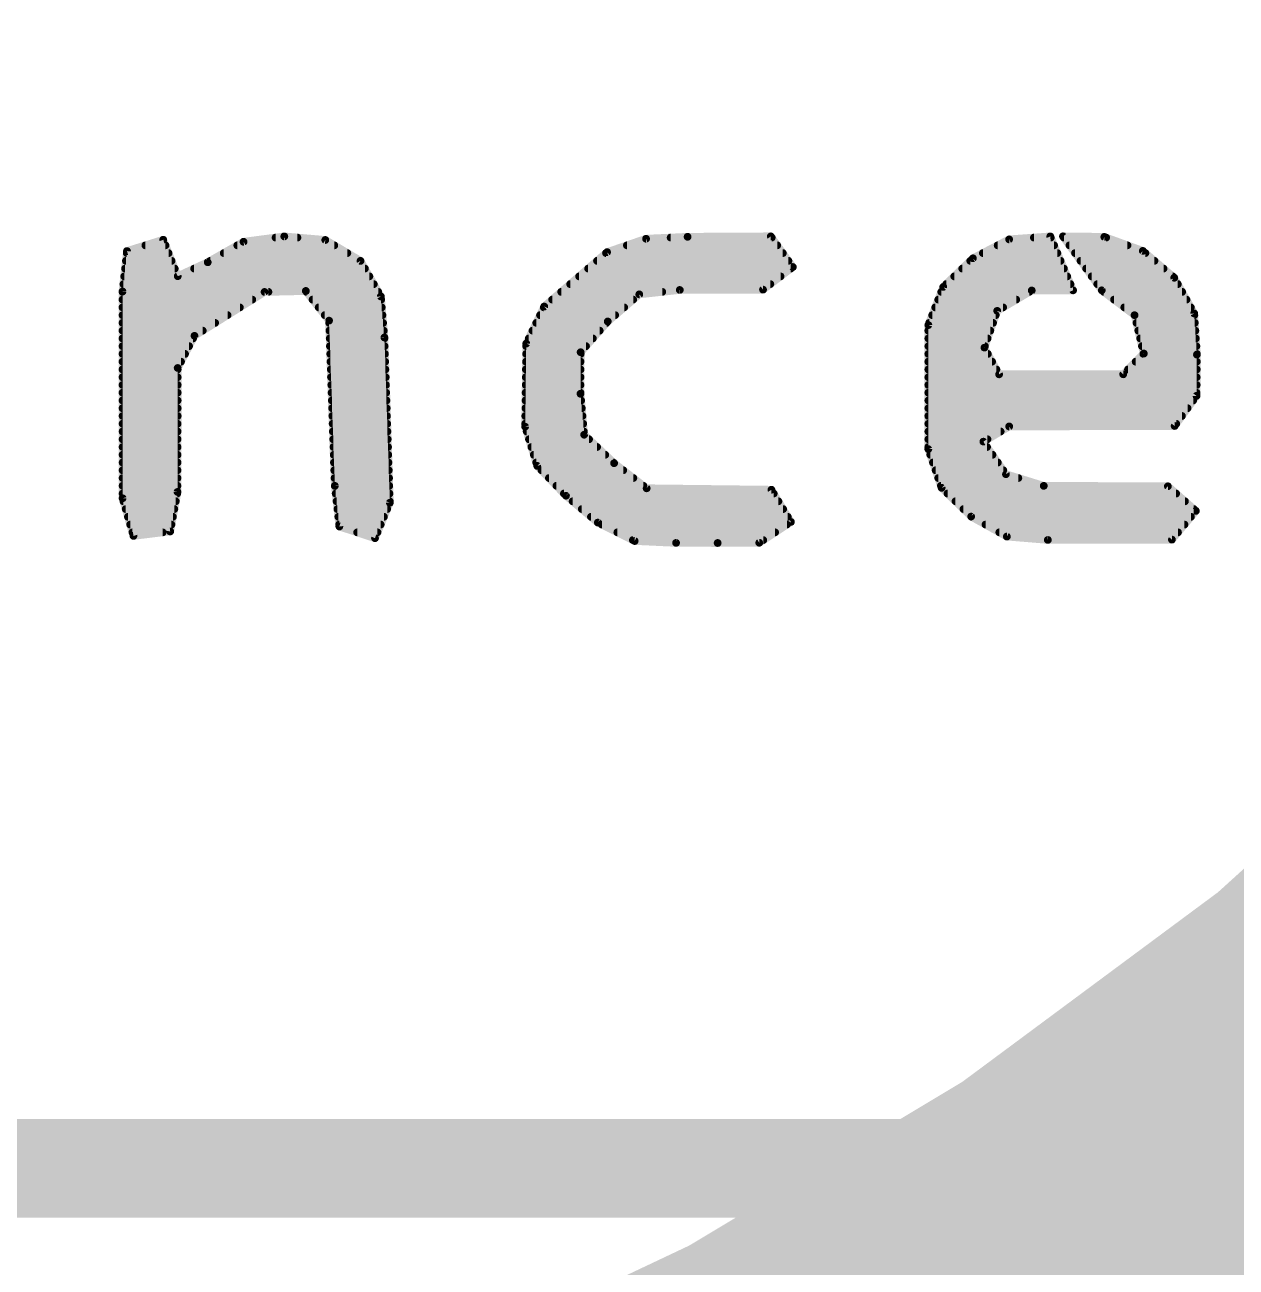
# Model space of a CAD drawing. Extents: x 37.9 to 63.7, y 29.1 to 56.
# Drawn here: x 47.326 to 48.887, y 47.243 to 48.844 of the extents above; entities that cross this region are included whole.
import ezdxf

# ---------------------------------------------------------------- set-up
doc = ezdxf.new("R2010")
doc.units = 0
doc.layers.add('1', color=12, linetype='CONTINUOUS')
doc.layers.add('21', color=251, linetype='CONTINUOUS')

msp = doc.modelspace()

# ---------------------------------------------------------------- linework, layer by layer
at = {"layer": '1', "const_width": 0.8128}
msp.add_lwpolyline([(46.21, 46.37, 0.4142), (50.8, 50.96)], format="xyb", dxfattribs=at)
at = {"layer": '21'}
for points, const_width in [([(47.6604, 48.5715), (47.6078, 48.5646)], 0.01), ([(47.7132, 48.5669), (47.6604, 48.5715)], 0.01), ([(48.1803, 48.571), (48.1267, 48.5685)], 0.01), ([(48.2875, 48.5716), (48.1803, 48.571)], 0.01), ([(48.3159, 48.5321), (48.2875, 48.5716)], 0.01), ([(48.6478, 48.5715), (48.5948, 48.5677)], 0.01), ([(48.6772, 48.502), (48.6478, 48.5715)], 0.01), ([(48.7174, 48.5709), (48.6641, 48.5716)], 0.01), ([(48.6641, 48.5716), (48.7142, 48.502)], 0.01), ([(48.7671, 48.5528), (48.7174, 48.5709)], 0.01), ([(47.5043, 48.5672), (47.4576, 48.5526)], 0.01), ([(47.4813, 48.56), (47.5072, 48.56)], 0.01), ([(47.523, 48.5202), (47.5043, 48.5672)], 0.01), ([(47.6078, 48.5646), (47.5617, 48.5382)], 0.01), ([(47.5998, 48.56), (47.7248, 48.56)], 0.01), ([(47.6491, 48.57), (47.6773, 48.57)], 0.01), ([(47.7586, 48.54), (47.7132, 48.5669)], 0.01), ([(48.1267, 48.5685), (48.0765, 48.5512)], 0.01), ([(48.102, 48.56), (48.2958, 48.56)], 0.01), ([(48.1584, 48.57), (48.2887, 48.57)], 0.01), ([(48.5948, 48.5677), (48.5481, 48.5433)], 0.01), ([(48.58, 48.56), (48.6527, 48.56)], 0.01), ([(48.6267, 48.57), (48.6484, 48.57)], 0.01), ([(48.6653, 48.57), (48.7198, 48.57)], 0.01), ([(48.6725, 48.56), (48.7473, 48.56)], 0.01), ([(47.4576, 48.5526), (47.4518, 48.5005)], 0.01), ([(47.4562, 48.54), (47.5151, 48.54)], 0.01), ([(47.4573, 48.55), (47.5112, 48.55)], 0.01), ([(47.5617, 48.5382), (47.523, 48.5202)], 0.01), ([(47.5649, 48.54), (47.7585, 48.54)], 0.01), ([(47.5823, 48.55), (47.7416, 48.55)], 0.01), ([(47.7848, 48.4942), (47.7586, 48.54)], 0.01), ([(48.0765, 48.5512), (47.9954, 48.4811)], 0.01), ([(48.0635, 48.54), (48.3102, 48.54)], 0.01), ([(48.0751, 48.55), (48.303, 48.55)], 0.01), ([(48.5481, 48.5433), (48.5098, 48.5064)], 0.01), ([(48.5447, 48.54), (48.6611, 48.54)], 0.01), ([(48.5609, 48.55), (48.6569, 48.55)], 0.01), ([(48.6797, 48.55), (48.7704, 48.55)], 0.01), ([(48.6868, 48.54), (48.7821, 48.54)], 0.01), ([(48.8076, 48.5182), (48.7671, 48.5528)], 0.01), ([(47.4551, 48.53), (47.5191, 48.53)], 0.01), ([(47.5441, 48.53), (47.7643, 48.53)], 0.01), ([(48.052, 48.53), (48.3132, 48.53)], 0.01), ([(48.2775, 48.5029), (48.3159, 48.5321)], 0.01), ([(48.5343, 48.53), (48.6654, 48.53)], 0.01), ([(48.694, 48.53), (48.7938, 48.53)], 0.01), ([(47.4529, 48.51), (47.7757, 48.51)], 0.01), ([(47.454, 48.52), (47.77, 48.52)], 0.01), ([(48.0289, 48.51), (48.2869, 48.51)], 0.01), ([(48.0404, 48.52), (48.3001, 48.52)], 0.01), ([(48.5098, 48.5064), (48.4906, 48.4572)], 0.01), ([(48.5136, 48.51), (48.6738, 48.51)], 0.01), ([(48.524, 48.52), (48.6696, 48.52)], 0.01), ([(48.7012, 48.52), (48.8056, 48.52)], 0.01), ([(48.7084, 48.51), (48.8122, 48.51)], 0.01), ([(48.8333, 48.4722), (48.8076, 48.5182)], 0.01), ([(47.4518, 48.5005), (47.4519, 48.2339)], 0.01), ([(47.4518, 48.5), (47.6399, 48.5)], 0.01), ([(47.5446, 48.4434), (47.6349, 48.4999)], 0.01), ([(47.6349, 48.4999), (47.6881, 48.5011)], 0.01), ([(47.6881, 48.5011), (47.7181, 48.4629)], 0.01), ([(47.689, 48.5), (47.7815, 48.5)], 0.01), ([(47.7894, 48.4413), (47.7848, 48.4942)], 0.01), ([(48.0173, 48.5), (48.1476, 48.5)], 0.01), ([(48.0774, 48.4618), (48.118, 48.4968)], 0.01), ([(48.118, 48.4968), (48.1702, 48.5025)], 0.01), ([(48.1702, 48.5025), (48.2775, 48.5029)], 0.01), ([(48.5073, 48.5), (48.6208, 48.5)], 0.01), ([(48.5794, 48.4755), (48.6239, 48.5018)], 0.01), ([(48.6239, 48.5018), (48.6772, 48.502)], 0.01), ([(48.7142, 48.502), (48.7565, 48.47)], 0.01), ([(48.7168, 48.5), (48.8178, 48.5)], 0.01), ([(47.4518, 48.49), (47.6191, 48.49)], 0.01), ([(47.4518, 48.48), (47.6031, 48.48)], 0.01), ([(47.6968, 48.49), (47.7852, 48.49)], 0.01), ([(47.7047, 48.48), (47.786, 48.48)], 0.01), ([(47.9954, 48.4811), (47.9723, 48.4334)], 0.01), ([(47.9949, 48.48), (48.0985, 48.48)], 0.01), ([(48.0057, 48.49), (48.1101, 48.49)], 0.01), ([(48.4995, 48.48), (48.587, 48.48)], 0.01), ([(48.5034, 48.49), (48.6039, 48.49)], 0.01), ([(48.5628, 48.4281), (48.5794, 48.4755)], 0.01), ([(48.73, 48.49), (48.8234, 48.49)], 0.01), ([(48.7432, 48.48), (48.829, 48.48)], 0.01), ([(47.4518, 48.47), (47.5872, 48.47)], 0.01), ([(47.4518, 48.46), (47.5712, 48.46)], 0.01), ([(47.7125, 48.47), (47.7869, 48.47)], 0.01), ([(47.7181, 48.4629), (47.7255, 48.2498)], 0.01), ([(47.7182, 48.46), (47.7877, 48.46)], 0.01), ([(47.9852, 48.46), (48.0758, 48.46)], 0.01), ([(47.99, 48.47), (48.0869, 48.47)], 0.01), ([(48.0424, 48.4222), (48.0774, 48.4618)], 0.01), ([(48.4917, 48.46), (48.574, 48.46)], 0.01), ([(48.4956, 48.47), (48.5775, 48.47)], 0.01), ([(48.7564, 48.47), (48.8335, 48.47)], 0.01), ([(48.7565, 48.47), (48.7683, 48.4205)], 0.01), ([(48.7589, 48.46), (48.8341, 48.46)], 0.01), ([(48.8368, 48.4192), (48.8333, 48.4722)], 0.01), ([(47.4518, 48.45), (47.5552, 48.45)], 0.01), ([(47.523, 48.4019), (47.5446, 48.4434)], 0.01), ([(47.7185, 48.45), (47.7886, 48.45)], 0.01), ([(47.9803, 48.45), (48.0669, 48.45)], 0.01), ([(48.4906, 48.4572), (48.4906, 48.2973)], 0.01), ([(48.4906, 48.45), (48.5705, 48.45)], 0.01), ([(48.7613, 48.45), (48.8348, 48.45)], 0.01), ([(47.4518, 48.44), (47.5428, 48.44)], 0.01), ([(47.4518, 48.43), (47.5376, 48.43)], 0.01), ([(47.7189, 48.44), (47.7894, 48.44)], 0.01), ([(47.7192, 48.43), (47.7897, 48.43)], 0.01), ([(47.7964, 48.2282), (47.7894, 48.4413)], 0.01), ([(47.9723, 48.4334), (47.9709, 48.3262)], 0.01), ([(47.9722, 48.43), (48.0493, 48.43)], 0.01), ([(47.9755, 48.44), (48.0581, 48.44)], 0.01), ([(48.4906, 48.44), (48.567, 48.44)], 0.01), ([(48.4906, 48.43), (48.5635, 48.43)], 0.01), ([(48.5818, 48.3937), (48.5628, 48.4281)], 0.01), ([(48.7637, 48.44), (48.8354, 48.44)], 0.01), ([(48.766, 48.43), (48.8361, 48.43)], 0.01), ([(47.4518, 48.42), (47.5324, 48.42)], 0.01), ([(47.7196, 48.42), (47.7901, 48.42)], 0.01), ([(47.9721, 48.42), (48.0424, 48.42)], 0.01), ([(48.0422, 48.3686), (48.0424, 48.4222)], 0.01), ([(48.4906, 48.42), (48.5673, 48.42)], 0.01), ([(48.7683, 48.4205), (48.7418, 48.3937)], 0.01), ([(48.7678, 48.42), (48.8367, 48.42)], 0.01), ([(48.8363, 48.3659), (48.8368, 48.4192)], 0.01), ([(47.4518, 48.41), (47.5272, 48.41)], 0.01), ([(47.4518, 48.4), (47.5229, 48.4)], 0.01), ([(47.5227, 48.242), (47.523, 48.4019)], 0.01), ([(47.7199, 48.41), (47.7904, 48.41)], 0.01), ([(47.7203, 48.4), (47.7907, 48.4)], 0.01), ([(47.9718, 48.4), (48.0423, 48.4)], 0.01), ([(47.972, 48.41), (48.0423, 48.41)], 0.01), ([(48.4906, 48.41), (48.5728, 48.41)], 0.01), ([(48.4906, 48.4), (48.5783, 48.4)], 0.01), ([(48.748, 48.4), (48.8366, 48.4)], 0.01), ([(48.7579, 48.41), (48.8367, 48.41)], 0.01), ([(47.4518, 48.39), (47.5229, 48.39)], 0.01), ([(47.4518, 48.38), (47.5229, 48.38)], 0.01), ([(47.7206, 48.39), (47.7911, 48.39)], 0.01), ([(47.721, 48.38), (47.7914, 48.38)], 0.01), ([(47.9716, 48.38), (48.0422, 48.38)], 0.01), ([(47.9717, 48.39), (48.0423, 48.39)], 0.01), ([(48.4906, 48.39), (48.8365, 48.39)], 0.01), ([(48.4906, 48.38), (48.8365, 48.38)], 0.01), ([(48.7418, 48.3937), (48.5818, 48.3937)], 0.01), ([(47.4518, 48.37), (47.5229, 48.37)], 0.01), ([(47.7213, 48.37), (47.7917, 48.37)], 0.01), ([(47.9714, 48.37), (48.0422, 48.37)], 0.01), ([(48.0469, 48.3159), (48.0422, 48.3686)], 0.01), ([(48.4906, 48.37), (48.8364, 48.37)], 0.01), ([(48.8081, 48.3271), (48.8363, 48.3659)], 0.01), ([(47.4518, 48.36), (47.5229, 48.36)], 0.01), ([(47.4518, 48.35), (47.5229, 48.35)], 0.01), ([(47.7217, 48.36), (47.7921, 48.36)], 0.01), ([(47.722, 48.35), (47.7924, 48.35)], 0.01), ([(47.9712, 48.35), (48.0439, 48.35)], 0.01), ([(47.9713, 48.36), (48.043, 48.36)], 0.01), ([(48.4906, 48.36), (48.832, 48.36)], 0.01), ([(48.4906, 48.35), (48.8248, 48.35)], 0.01), ([(47.4519, 48.34), (47.5229, 48.34)], 0.01), ([(47.4519, 48.33), (47.5228, 48.33)], 0.01), ([(47.7223, 48.34), (47.7927, 48.34)], 0.01), ([(47.7227, 48.33), (47.7931, 48.33)], 0.01), ([(47.9709, 48.33), (48.0457, 48.33)], 0.01), ([(47.971, 48.34), (48.0448, 48.34)], 0.01), ([(48.4906, 48.34), (48.8175, 48.34)], 0.01), ([(48.4906, 48.33), (48.8102, 48.33)], 0.01), ([(47.4519, 48.32), (47.5228, 48.32)], 0.01), ([(47.723, 48.32), (47.7934, 48.32)], 0.01), ([(47.9709, 48.3262), (47.9864, 48.2756)], 0.01), ([(47.9728, 48.32), (48.0466, 48.32)], 0.01), ([(48.0855, 48.2791), (48.0469, 48.3159)], 0.01), ([(48.4906, 48.32), (48.5838, 48.32)], 0.01), ([(48.5615, 48.3069), (48.5948, 48.3265)], 0.01), ([(48.5948, 48.3265), (48.8081, 48.3271)], 0.01), ([(47.4519, 48.31), (47.5228, 48.31)], 0.01), ([(47.4519, 48.3), (47.5228, 48.3)], 0.01), ([(47.7234, 48.31), (47.7937, 48.31)], 0.01), ([(47.7237, 48.3), (47.7941, 48.3)], 0.01), ([(47.9758, 48.31), (48.0532, 48.31)], 0.01), ([(47.9789, 48.3), (48.0636, 48.3)], 0.01), ([(48.4906, 48.31), (48.5668, 48.31)], 0.01), ([(48.4906, 48.3), (48.5663, 48.3)], 0.01), ([(48.5907, 48.2649), (48.5615, 48.3069)], 0.01), ([(47.4519, 48.29), (47.5228, 48.29)], 0.01), ([(47.7241, 48.29), (47.7944, 48.29)], 0.01), ([(47.982, 48.29), (48.0741, 48.29)], 0.01), ([(48.4906, 48.2973), (48.5077, 48.2474)], 0.01), ([(48.4931, 48.29), (48.5733, 48.29)], 0.01), ([(47.4519, 48.28), (47.5228, 48.28)], 0.01), ([(47.4519, 48.27), (47.5227, 48.27)], 0.01), ([(47.7244, 48.28), (47.7947, 48.28)], 0.01), ([(47.7248, 48.27), (47.7951, 48.27)], 0.01), ([(47.9851, 48.28), (48.0846, 48.28)], 0.01), ([(47.9864, 48.2756), (48.0235, 48.2372)], 0.01), ([(47.9919, 48.27), (48.0973, 48.27)], 0.01), ([(48.1274, 48.2468), (48.0855, 48.2791)], 0.01), ([(48.4965, 48.28), (48.5802, 48.28)], 0.01), ([(48.5, 48.27), (48.5872, 48.27)], 0.01), ([(47.4519, 48.26), (47.5227, 48.26)], 0.01), ([(47.4519, 48.25), (47.5227, 48.25)], 0.01), ([(47.7251, 48.26), (47.7954, 48.26)], 0.01), ([(47.7255, 48.25), (47.7957, 48.25)], 0.01), ([(48.0015, 48.26), (48.1103, 48.26)], 0.01), ([(48.0112, 48.25), (48.1233, 48.25)], 0.01), ([(48.5034, 48.26), (48.6066, 48.26)], 0.01), ([(48.5068, 48.25), (48.6391, 48.25)], 0.01), ([(48.6394, 48.2499), (48.5907, 48.2649)], 0.01), ([(48.7994, 48.2494), (48.6394, 48.2499)], 0.01), ([(47.4519, 48.24), (47.5223, 48.24)], 0.01), ([(47.4519, 48.2339), (47.4659, 48.1854)], 0.01), ([(47.5133, 48.1912), (47.5227, 48.242)], 0.01), ([(47.7255, 48.2498), (47.7314, 48.1975)], 0.01), ([(47.7266, 48.24), (47.796, 48.24)], 0.01), ([(48.0208, 48.24), (48.2913, 48.24)], 0.01), ([(48.0235, 48.2372), (48.0645, 48.2026)], 0.01), ([(48.2883, 48.2449), (48.1274, 48.2468)], 0.01), ([(48.3134, 48.2034), (48.2883, 48.2449)], 0.01), ([(48.5077, 48.2474), (48.5458, 48.2104)], 0.01), ([(48.5153, 48.24), (48.81, 48.24)], 0.01), ([(48.8355, 48.2176), (48.7994, 48.2494)], 0.01), ([(47.453, 48.23), (47.5205, 48.23)], 0.01), ([(47.4559, 48.22), (47.5186, 48.22)], 0.01), ([(47.7277, 48.23), (47.7964, 48.23)], 0.01), ([(47.7288, 48.22), (47.793, 48.22)], 0.01), ([(47.7773, 48.1824), (47.7964, 48.2282)], 0.01), ([(48.0321, 48.23), (48.2973, 48.23)], 0.01), ([(48.0439, 48.22), (48.3034, 48.22)], 0.01), ([(48.5256, 48.23), (48.8214, 48.23)], 0.01), ([(48.5359, 48.22), (48.8328, 48.22)], 0.01), ([(47.4588, 48.21), (47.5168, 48.21)], 0.01), ([(47.73, 48.21), (47.7888, 48.21)], 0.01), ([(48.0557, 48.21), (48.3094, 48.21)], 0.01), ([(48.0645, 48.2026), (48.1119, 48.1789)], 0.01), ([(48.2727, 48.1766), (48.3134, 48.2034)], 0.01), ([(48.5458, 48.2104), (48.5918, 48.1846)], 0.01), ([(48.5464, 48.21), (48.8291, 48.21)], 0.01), ([(48.8046, 48.1806), (48.8355, 48.2176)], 0.01), ([(47.4617, 48.2), (47.5149, 48.2)], 0.01), ([(47.4646, 48.19), (47.5035, 48.19)], 0.01), ([(47.4659, 48.1854), (47.5133, 48.1912)], 0.01), ([(47.7311, 48.2), (47.7846, 48.2)], 0.01), ([(47.7314, 48.1975), (47.7773, 48.1824)], 0.01), ([(47.7543, 48.19), (47.7805, 48.19)], 0.01), ([(48.0697, 48.2), (48.3083, 48.2)], 0.01), ([(48.0897, 48.19), (48.2931, 48.19)], 0.01), ([(48.5643, 48.2), (48.8208, 48.2)], 0.01), ([(48.5821, 48.19), (48.8124, 48.19)], 0.01), ([(48.1097, 48.18), (48.2778, 48.18)], 0.01), ([(48.1119, 48.1789), (48.1654, 48.1764)], 0.01), ([(48.1654, 48.1764), (48.219, 48.1763)], 0.01), ([(48.219, 48.1763), (48.2727, 48.1766)], 0.01), ([(48.5918, 48.1846), (48.6447, 48.1802)], 0.01), ([(48.6447, 48.1802), (48.8046, 48.1806)], 0.01), ([(42.8, 47.37), (58.8, 47.37)], 0.127)]:
    msp.add_lwpolyline(points, dxfattribs=dict(at, const_width=const_width))
at = {"layer": '21', "const_width": 0.005}
for points in [[(47.6606, 48.574, 1), (47.6601, 48.569)], [(47.6607, 48.569, 1), (47.66, 48.574)], [(48.1802, 48.5735, 1), (48.1803, 48.5685)], [(48.1804, 48.5685, 1), (48.1801, 48.5735)], [(48.2895, 48.573, 1), (48.2855, 48.5701)], [(48.2875, 48.5691, 1), (48.2875, 48.5741)], [(48.6501, 48.5725, 1), (48.6455, 48.5705)], [(48.648, 48.569, 1), (48.6476, 48.574)], [(48.6642, 48.5741, 1), (48.6641, 48.5691)], [(48.6662, 48.573, 1), (48.6621, 48.5701)], [(48.7183, 48.5732, 1), (48.7166, 48.5685)], [(48.7174, 48.5684, 1), (48.7175, 48.5734)], [(47.4813, 48.5625, 1), (47.4813, 48.5575)], [(47.5066, 48.5681, 1), (47.502, 48.5663)], [(47.5051, 48.5648, 1), (47.5036, 48.5696)], [(47.5072, 48.5575, 1), (47.5072, 48.5625)], [(47.5998, 48.5625, 1), (47.5998, 48.5575)], [(47.6075, 48.5671, 1), (47.6082, 48.5621)], [(47.6091, 48.5624, 1), (47.6066, 48.5668)], [(47.6491, 48.5725, 1), (47.6491, 48.5675)], [(47.6773, 48.5675, 1), (47.6773, 48.5725)], [(47.7145, 48.569, 1), (47.7119, 48.5647)], [(47.713, 48.5644, 1), (47.7134, 48.5694)], [(47.7248, 48.5575, 1), (47.7248, 48.5625)], [(48.102, 48.5625, 1), (48.102, 48.5575)], [(48.1266, 48.571, 1), (48.1268, 48.566)], [(48.1275, 48.5661, 1), (48.1259, 48.5708)], [(48.1584, 48.5725, 1), (48.1584, 48.5675)], [(48.2887, 48.5675, 1), (48.2887, 48.5725)], [(48.2958, 48.5575, 1), (48.2958, 48.5625)], [(48.58, 48.5625, 1), (48.58, 48.5575)], [(48.5946, 48.5702, 1), (48.5949, 48.5652)], [(48.5959, 48.5655, 1), (48.5936, 48.5699)], [(48.6267, 48.5725, 1), (48.6267, 48.5675)], [(48.6484, 48.5675, 1), (48.6484, 48.5725)], [(48.6527, 48.5575, 1), (48.6527, 48.5625)], [(48.6653, 48.5725, 1), (48.6653, 48.5675)], [(48.6725, 48.5625, 1), (48.6725, 48.5575)], [(48.7198, 48.5675, 1), (48.7198, 48.5725)], [(48.7473, 48.5575, 1), (48.7473, 48.5625)], [(47.4562, 48.5425, 1), (47.4562, 48.5375)], [(47.4573, 48.5525, 1), (47.4573, 48.5475)], [(47.4568, 48.555, 1), (47.4583, 48.5502)], [(47.4601, 48.5523, 1), (47.4551, 48.5528)], [(47.5112, 48.5475, 1), (47.5112, 48.5525)], [(47.5151, 48.5375, 1), (47.5151, 48.5425)], [(47.5649, 48.5425, 1), (47.5649, 48.5375)], [(47.5823, 48.5525, 1), (47.5823, 48.5475)], [(47.7416, 48.5475, 1), (47.7416, 48.5525)], [(47.7608, 48.5412, 1), (47.7564, 48.5387)], [(47.7573, 48.5378, 1), (47.7599, 48.5421)], [(47.7585, 48.5375, 1), (47.7585, 48.5425)], [(48.0635, 48.5425, 1), (48.0635, 48.5375)], [(48.0751, 48.5525, 1), (48.0751, 48.5475)], [(48.0757, 48.5536, 1), (48.0773, 48.5488)], [(48.0781, 48.5493, 1), (48.0748, 48.5531)], [(48.303, 48.5475, 1), (48.303, 48.5525)], [(48.3102, 48.5375, 1), (48.3102, 48.5425)], [(48.5447, 48.5425, 1), (48.5447, 48.5375)], [(48.5469, 48.5455, 1), (48.5493, 48.5411)], [(48.5498, 48.5415, 1), (48.5464, 48.5451)], [(48.5609, 48.5525, 1), (48.5609, 48.5475)], [(48.6569, 48.5475, 1), (48.6569, 48.5525)], [(48.6611, 48.5375, 1), (48.6611, 48.5425)], [(48.6797, 48.5525, 1), (48.6797, 48.5475)], [(48.6868, 48.5425, 1), (48.6868, 48.5375)], [(48.7687, 48.5547, 1), (48.7654, 48.5509)], [(48.7662, 48.5505, 1), (48.7679, 48.5552)], [(48.7704, 48.5475, 1), (48.7704, 48.5525)], [(48.7821, 48.5375, 1), (48.7821, 48.5425)], [(47.4551, 48.5325, 1), (47.4551, 48.5275)], [(47.5191, 48.5275, 1), (47.5191, 48.5325)], [(47.5441, 48.5325, 1), (47.5441, 48.5275)], [(47.5604, 48.5403, 1), (47.5629, 48.536)], [(47.5627, 48.5359, 1), (47.5606, 48.5404)], [(47.7643, 48.5275, 1), (47.7643, 48.5325)], [(48.052, 48.5325, 1), (48.052, 48.5275)], [(48.3132, 48.5275, 1), (48.3132, 48.5325)], [(48.3139, 48.5306, 1), (48.318, 48.5335)], [(48.3175, 48.5301, 1), (48.3144, 48.534)], [(48.5343, 48.5325, 1), (48.5343, 48.5275)], [(48.6654, 48.5275, 1), (48.6654, 48.5325)], [(48.694, 48.5325, 1), (48.694, 48.5275)], [(48.7938, 48.5275, 1), (48.7938, 48.5325)], [(47.4529, 48.5125, 1), (47.4529, 48.5075)], [(47.454, 48.5225, 1), (47.454, 48.5175)], [(47.5219, 48.5225, 1), (47.524, 48.518)], [(47.5206, 48.5193, 1), (47.5253, 48.5211)], [(47.77, 48.5175, 1), (47.77, 48.5225)], [(47.7757, 48.5075, 1), (47.7757, 48.5125)], [(48.0289, 48.5125, 1), (48.0289, 48.5075)], [(48.0404, 48.5225, 1), (48.0404, 48.5175)], [(48.2869, 48.5075, 1), (48.2869, 48.5125)], [(48.3001, 48.5175, 1), (48.3001, 48.5225)], [(48.5122, 48.5055, 1), (48.5075, 48.5073)], [(48.5136, 48.5125, 1), (48.5136, 48.5075)], [(48.524, 48.5225, 1), (48.524, 48.5175)], [(48.6696, 48.5175, 1), (48.6696, 48.5225)], [(48.6738, 48.5075, 1), (48.6738, 48.5125)], [(48.7012, 48.5225, 1), (48.7012, 48.5175)], [(48.7084, 48.5125, 1), (48.7084, 48.5075)], [(48.8098, 48.5195, 1), (48.8054, 48.517)], [(48.8056, 48.5175, 1), (48.8056, 48.5225)], [(48.806, 48.5163, 1), (48.8092, 48.5201)], [(48.8122, 48.5075, 1), (48.8122, 48.5125)], [(47.4543, 48.5005, 1), (47.4493, 48.5005)], [(47.4518, 48.5025, 1), (47.4518, 48.4975)], [(47.4493, 48.5007, 1), (47.4543, 48.5002)], [(47.6349, 48.5024, 1), (47.635, 48.4974)], [(47.6362, 48.4978, 1), (47.6336, 48.502)], [(47.6399, 48.4975, 1), (47.6399, 48.5025)], [(47.6901, 48.5027, 1), (47.6861, 48.4996)], [(47.689, 48.5025, 1), (47.689, 48.4975)], [(47.6882, 48.4986, 1), (47.6881, 48.5036)], [(47.7815, 48.4975, 1), (47.7815, 48.5025)], [(47.7873, 48.4944, 1), (47.7823, 48.494)], [(47.7826, 48.4929, 1), (47.787, 48.4954)], [(48.0173, 48.5025, 1), (48.0173, 48.4975)], [(48.1177, 48.4993, 1), (48.1183, 48.4943)], [(48.1196, 48.4949, 1), (48.1164, 48.4987)], [(48.1476, 48.4975, 1), (48.1476, 48.5025)], [(48.1702, 48.505, 1), (48.1702, 48.5)], [(48.1705, 48.5, 1), (48.17, 48.5049)], [(48.276, 48.5049, 1), (48.279, 48.5009)], [(48.2775, 48.5004, 1), (48.2775, 48.5054)], [(48.5073, 48.5025, 1), (48.5073, 48.4975)], [(48.5081, 48.5082, 1), (48.5116, 48.5046)], [(48.6208, 48.4975, 1), (48.6208, 48.5025)], [(48.6239, 48.5043, 1), (48.6239, 48.4993)], [(48.6251, 48.4996, 1), (48.6226, 48.504)], [(48.6749, 48.501, 1), (48.6795, 48.503)], [(48.6772, 48.4995, 1), (48.6772, 48.5045)], [(48.7157, 48.504, 1), (48.7127, 48.5)], [(48.7122, 48.5006, 1), (48.7162, 48.5035)], [(48.7168, 48.5025, 1), (48.7168, 48.4975)], [(48.8178, 48.4975, 1), (48.8178, 48.5025)], [(47.4518, 48.4925, 1), (47.4518, 48.4875)], [(47.4518, 48.4825, 1), (47.4518, 48.4775)], [(47.6031, 48.4775, 1), (47.6031, 48.4825)], [(47.6191, 48.4875, 1), (47.6191, 48.4925)], [(47.6968, 48.4925, 1), (47.6968, 48.4875)], [(47.7047, 48.4825, 1), (47.7047, 48.4775)], [(47.7852, 48.4875, 1), (47.7852, 48.4925)], [(47.786, 48.4775, 1), (47.786, 48.4825)], [(47.9949, 48.4825, 1), (47.9949, 48.4775)], [(47.9938, 48.483, 1), (47.997, 48.4792)], [(47.9977, 48.48, 1), (47.9932, 48.4822)], [(48.0057, 48.4925, 1), (48.0057, 48.4875)], [(48.0985, 48.4775, 1), (48.0985, 48.4825)], [(48.1101, 48.4875, 1), (48.1101, 48.4925)], [(48.4995, 48.4825, 1), (48.4995, 48.4775)], [(48.5034, 48.4925, 1), (48.5034, 48.4875)], [(48.5781, 48.4777, 1), (48.5807, 48.4734)], [(48.5818, 48.4747, 1), (48.5771, 48.4763)], [(48.587, 48.4775, 1), (48.587, 48.4825)], [(48.6039, 48.4875, 1), (48.6039, 48.4925)], [(48.73, 48.4925, 1), (48.73, 48.4875)], [(48.7432, 48.4825, 1), (48.7432, 48.4775)], [(48.8234, 48.4875, 1), (48.8234, 48.4925)], [(48.829, 48.4775, 1), (48.829, 48.4825)], [(47.4518, 48.4725, 1), (47.4518, 48.4675)], [(47.4518, 48.4625, 1), (47.4518, 48.4575)], [(47.5712, 48.4575, 1), (47.5712, 48.4625)], [(47.5872, 48.4675, 1), (47.5872, 48.4725)], [(47.7125, 48.4725, 1), (47.7125, 48.4675)], [(47.7206, 48.463, 1), (47.7156, 48.4628)], [(47.7182, 48.4625, 1), (47.7182, 48.4575)], [(47.7161, 48.4614, 1), (47.72, 48.4645)], [(47.7869, 48.4675, 1), (47.7869, 48.4725)], [(47.7877, 48.4575, 1), (47.7877, 48.4625)], [(47.9852, 48.4625, 1), (47.9852, 48.4575)], [(47.99, 48.4725, 1), (47.99, 48.4675)], [(48.0757, 48.4637, 1), (48.079, 48.4599)], [(48.0792, 48.4602, 1), (48.0755, 48.4635)], [(48.0758, 48.4575, 1), (48.0758, 48.4625)], [(48.0869, 48.4675, 1), (48.0869, 48.4725)], [(48.4917, 48.4625, 1), (48.4917, 48.4575)], [(48.4956, 48.4725, 1), (48.4956, 48.4675)], [(48.574, 48.4575, 1), (48.574, 48.4625)], [(48.5775, 48.4675, 1), (48.5775, 48.4725)], [(48.7564, 48.4725, 1), (48.7564, 48.4675)], [(48.7589, 48.4705, 1), (48.7541, 48.4694)], [(48.755, 48.468, 1), (48.758, 48.472)], [(48.7589, 48.4625, 1), (48.7589, 48.4575)], [(48.8358, 48.4724, 1), (48.8308, 48.472)], [(48.8311, 48.471, 1), (48.8355, 48.4734)], [(48.8335, 48.4675, 1), (48.8335, 48.4725)], [(48.8341, 48.4575, 1), (48.8341, 48.4625)], [(47.4518, 48.4525, 1), (47.4518, 48.4475)], [(47.5433, 48.4455, 1), (47.5459, 48.4412)], [(47.5468, 48.4422, 1), (47.5424, 48.4445)], [(47.5552, 48.4475, 1), (47.5552, 48.4525)], [(47.7185, 48.4525, 1), (47.7185, 48.4475)], [(47.7886, 48.4475, 1), (47.7886, 48.4525)], [(47.9803, 48.4525, 1), (47.9803, 48.4475)], [(48.0669, 48.4475, 1), (48.0669, 48.4525)], [(48.4931, 48.4572, 1), (48.4881, 48.4572)], [(48.4883, 48.4581, 1), (48.493, 48.4563)], [(48.4906, 48.4525, 1), (48.4906, 48.4475)], [(48.5705, 48.4475, 1), (48.5705, 48.4525)], [(48.7613, 48.4525, 1), (48.7613, 48.4475)], [(48.8348, 48.4475, 1), (48.8348, 48.4525)], [(47.4518, 48.4425, 1), (47.4518, 48.4375)], [(47.4518, 48.4325, 1), (47.4518, 48.4275)], [(47.5376, 48.4275, 1), (47.5376, 48.4325)], [(47.5428, 48.4375, 1), (47.5428, 48.4425)], [(47.7189, 48.4425, 1), (47.7189, 48.4375)], [(47.7192, 48.4325, 1), (47.7192, 48.4275)], [(47.7919, 48.4413, 1), (47.7869, 48.4412)], [(47.7869, 48.441, 1), (47.7919, 48.4415)], [(47.7894, 48.4375, 1), (47.7894, 48.4425)], [(47.7897, 48.4275, 1), (47.7897, 48.4325)], [(47.97, 48.4345, 1), (47.9745, 48.4323)], [(47.9722, 48.4325, 1), (47.9722, 48.4275)], [(47.9748, 48.4333, 1), (47.9698, 48.4334)], [(47.9755, 48.4425, 1), (47.9755, 48.4375)], [(48.0493, 48.4275, 1), (48.0493, 48.4325)], [(48.0581, 48.4375, 1), (48.0581, 48.4425)], [(48.4906, 48.4425, 1), (48.4906, 48.4375)], [(48.4906, 48.4325, 1), (48.4906, 48.4275)], [(48.565, 48.4293, 1), (48.5607, 48.4269)], [(48.5605, 48.429, 1), (48.5652, 48.4273)], [(48.5635, 48.4275, 1), (48.5635, 48.4325)], [(48.567, 48.4375, 1), (48.567, 48.4425)], [(48.7637, 48.4425, 1), (48.7637, 48.4375)], [(48.766, 48.4325, 1), (48.766, 48.4275)], [(48.8354, 48.4375, 1), (48.8354, 48.4425)], [(48.8361, 48.4275, 1), (48.8361, 48.4325)], [(47.4518, 48.4225, 1), (47.4518, 48.4175)], [(47.5324, 48.4175, 1), (47.5324, 48.4225)], [(47.7196, 48.4225, 1), (47.7196, 48.4175)], [(47.7901, 48.4175, 1), (47.7901, 48.4225)], [(47.9721, 48.4225, 1), (47.9721, 48.4175)], [(48.0449, 48.4222, 1), (48.0399, 48.4222)], [(48.0405, 48.4239, 1), (48.0443, 48.4206)], [(48.0424, 48.4175, 1), (48.0424, 48.4225)], [(48.4906, 48.4225, 1), (48.4906, 48.4175)], [(48.5673, 48.4175, 1), (48.5673, 48.4225)], [(48.7678, 48.4225, 1), (48.7678, 48.4175)], [(48.7659, 48.4199, 1), (48.7708, 48.4211)], [(48.7701, 48.4188, 1), (48.7665, 48.4223)], [(48.8393, 48.4192, 1), (48.8343, 48.4192)], [(48.8343, 48.419, 1), (48.8393, 48.4194)], [(48.8367, 48.4175, 1), (48.8367, 48.4225)], [(47.4518, 48.4125, 1), (47.4518, 48.4075)], [(47.4518, 48.4025, 1), (47.4518, 48.3975)], [(47.5207, 48.4031, 1), (47.5252, 48.4008)], [(47.5254, 48.4019, 1), (47.5205, 48.4019)], [(47.5229, 48.3975, 1), (47.5229, 48.4025)], [(47.5272, 48.4075, 1), (47.5272, 48.4125)], [(47.7199, 48.4125, 1), (47.7199, 48.4075)], [(47.7203, 48.4025, 1), (47.7203, 48.3975)], [(47.7904, 48.4075, 1), (47.7904, 48.4125)], [(47.7907, 48.3975, 1), (47.7907, 48.4025)], [(47.9718, 48.4025, 1), (47.9718, 48.3975)], [(47.972, 48.4125, 1), (47.972, 48.4075)], [(48.0423, 48.4075, 1), (48.0423, 48.4125)], [(48.0423, 48.3975, 1), (48.0423, 48.4025)], [(48.4906, 48.4125, 1), (48.4906, 48.4075)], [(48.4906, 48.4025, 1), (48.4906, 48.3975)], [(48.5728, 48.4075, 1), (48.5728, 48.4125)], [(48.5783, 48.3975, 1), (48.5783, 48.4025)], [(48.748, 48.4025, 1), (48.748, 48.3975)], [(48.7579, 48.4125, 1), (48.7579, 48.4075)], [(48.8366, 48.3975, 1), (48.8366, 48.4025)], [(48.8367, 48.4075, 1), (48.8367, 48.4125)], [(47.4518, 48.3925, 1), (47.4518, 48.3875)], [(47.4518, 48.3825, 1), (47.4518, 48.3775)], [(47.5229, 48.3875, 1), (47.5229, 48.3925)], [(47.5229, 48.3775, 1), (47.5229, 48.3825)], [(47.7206, 48.3925, 1), (47.7206, 48.3875)], [(47.721, 48.3825, 1), (47.721, 48.3775)], [(47.7911, 48.3875, 1), (47.7911, 48.3925)], [(47.7914, 48.3775, 1), (47.7914, 48.3825)], [(47.9716, 48.3825, 1), (47.9716, 48.3775)], [(47.9717, 48.3925, 1), (47.9717, 48.3875)], [(48.0422, 48.3775, 1), (48.0422, 48.3825)], [(48.0423, 48.3875, 1), (48.0423, 48.3925)], [(48.4906, 48.3925, 1), (48.4906, 48.3875)], [(48.4906, 48.3825, 1), (48.4906, 48.3775)], [(48.5818, 48.3962, 1), (48.5818, 48.3912)], [(48.5796, 48.3925, 1), (48.584, 48.395)], [(48.74, 48.3955, 1), (48.7435, 48.392)], [(48.7418, 48.3912, 1), (48.7418, 48.3962)], [(48.8365, 48.3875, 1), (48.8365, 48.3925)], [(48.8365, 48.3775, 1), (48.8365, 48.3825)], [(47.4518, 48.3725, 1), (47.4518, 48.3675)], [(47.5229, 48.3675, 1), (47.5229, 48.3725)], [(47.7213, 48.3725, 1), (47.7213, 48.3675)], [(47.7917, 48.3675, 1), (47.7917, 48.3725)], [(47.9714, 48.3725, 1), (47.9714, 48.3675)], [(48.0447, 48.3689, 1), (48.0397, 48.3684)], [(48.0397, 48.3686, 1), (48.0447, 48.3686)], [(48.0422, 48.3675, 1), (48.0422, 48.3725)], [(48.4906, 48.3725, 1), (48.4906, 48.3675)], [(48.8338, 48.3659, 1), (48.8388, 48.3659)], [(48.8384, 48.3644, 1), (48.8343, 48.3674)], [(48.8364, 48.3675, 1), (48.8364, 48.3725)], [(47.4518, 48.3625, 1), (47.4518, 48.3575)], [(47.4518, 48.3525, 1), (47.4518, 48.3475)], [(47.5229, 48.3575, 1), (47.5229, 48.3625)], [(47.5229, 48.3475, 1), (47.5229, 48.3525)], [(47.7217, 48.3625, 1), (47.7217, 48.3575)], [(47.722, 48.3525, 1), (47.722, 48.3475)], [(47.7921, 48.3575, 1), (47.7921, 48.3625)], [(47.7924, 48.3475, 1), (47.7924, 48.3525)], [(47.9712, 48.3525, 1), (47.9712, 48.3475)], [(47.9713, 48.3625, 1), (47.9713, 48.3575)], [(48.043, 48.3575, 1), (48.043, 48.3625)], [(48.0439, 48.3475, 1), (48.0439, 48.3525)], [(48.4906, 48.3625, 1), (48.4906, 48.3575)], [(48.4906, 48.3525, 1), (48.4906, 48.3475)], [(48.8248, 48.3475, 1), (48.8248, 48.3525)], [(48.832, 48.3575, 1), (48.832, 48.3625)], [(47.4519, 48.3425, 1), (47.4519, 48.3375)], [(47.4519, 48.3325, 1), (47.4519, 48.3275)], [(47.5228, 48.3275, 1), (47.5228, 48.3325)], [(47.5229, 48.3375, 1), (47.5229, 48.3425)], [(47.7223, 48.3425, 1), (47.7223, 48.3375)], [(47.7227, 48.3325, 1), (47.7227, 48.3275)], [(47.7927, 48.3375, 1), (47.7927, 48.3425)], [(47.7931, 48.3275, 1), (47.7931, 48.3325)], [(47.9709, 48.3325, 1), (47.9709, 48.3275)], [(47.971, 48.3425, 1), (47.971, 48.3375)], [(48.0448, 48.3375, 1), (48.0448, 48.3425)], [(48.0457, 48.3275, 1), (48.0457, 48.3325)], [(48.4906, 48.3425, 1), (48.4906, 48.3375)], [(48.4906, 48.3325, 1), (48.4906, 48.3275)], [(48.8102, 48.3275, 1), (48.8102, 48.3325)], [(48.8175, 48.3375, 1), (48.8175, 48.3425)], [(47.4519, 48.3225, 1), (47.4519, 48.3175)], [(47.5228, 48.3175, 1), (47.5228, 48.3225)], [(47.723, 48.3225, 1), (47.723, 48.3175)], [(47.7934, 48.3175, 1), (47.7934, 48.3225)], [(47.9732, 48.327, 1), (47.9685, 48.3255)], [(47.9684, 48.3262, 1), (47.9733, 48.3262)], [(47.9728, 48.3225, 1), (47.9728, 48.3175)], [(48.0487, 48.3177, 1), (48.0452, 48.3141)], [(48.0466, 48.3175, 1), (48.0466, 48.3225)], [(48.4906, 48.3225, 1), (48.4906, 48.3175)], [(48.5838, 48.3175, 1), (48.5838, 48.3225)], [(48.5948, 48.329, 1), (48.5948, 48.324)], [(48.5961, 48.3244, 1), (48.5936, 48.3287)], [(48.8061, 48.3286, 1), (48.8101, 48.3257)], [(48.8081, 48.3246, 1), (48.8081, 48.3296)], [(47.4519, 48.3125, 1), (47.4519, 48.3075)], [(47.4519, 48.3025, 1), (47.4519, 48.2975)], [(47.5228, 48.3075, 1), (47.5228, 48.3125)], [(47.5228, 48.2975, 1), (47.5228, 48.3025)], [(47.7234, 48.3125, 1), (47.7234, 48.3075)], [(47.7237, 48.3025, 1), (47.7237, 48.2975)], [(47.7937, 48.3075, 1), (47.7937, 48.3125)], [(47.7941, 48.2975, 1), (47.7941, 48.3025)], [(47.9758, 48.3125, 1), (47.9758, 48.3075)], [(47.9789, 48.3025, 1), (47.9789, 48.2975)], [(48.0444, 48.3157, 1), (48.0494, 48.3161)], [(48.0532, 48.3075, 1), (48.0532, 48.3125)], [(48.0636, 48.2975, 1), (48.0636, 48.3025)], [(48.4906, 48.3125, 1), (48.4906, 48.3075)], [(48.4906, 48.3025, 1), (48.4906, 48.2975)], [(48.5636, 48.3083, 1), (48.5595, 48.3055)], [(48.5603, 48.3091, 1), (48.5628, 48.3048)], [(48.5663, 48.2975, 1), (48.5663, 48.3025)], [(48.5668, 48.3075, 1), (48.5668, 48.3125)], [(47.4519, 48.2925, 1), (47.4519, 48.2875)], [(47.5228, 48.2875, 1), (47.5228, 48.2925)], [(47.7241, 48.2925, 1), (47.7241, 48.2875)], [(47.7944, 48.2875, 1), (47.7944, 48.2925)], [(47.982, 48.2925, 1), (47.982, 48.2875)], [(48.0741, 48.2875, 1), (48.0741, 48.2925)], [(48.4929, 48.2981, 1), (48.4882, 48.2964)], [(48.4881, 48.2973, 1), (48.4931, 48.2973)], [(48.4931, 48.2925, 1), (48.4931, 48.2875)], [(48.5733, 48.2875, 1), (48.5733, 48.2925)], [(47.4519, 48.2825, 1), (47.4519, 48.2775)], [(47.4519, 48.2725, 1), (47.4519, 48.2675)], [(47.5227, 48.2675, 1), (47.5227, 48.2725)], [(47.5228, 48.2775, 1), (47.5228, 48.2825)], [(47.7244, 48.2825, 1), (47.7244, 48.2775)], [(47.7248, 48.2725, 1), (47.7248, 48.2675)], [(47.7947, 48.2775, 1), (47.7947, 48.2825)], [(47.7951, 48.2675, 1), (47.7951, 48.2725)], [(47.9851, 48.2825, 1), (47.9851, 48.2775)], [(47.9882, 48.2774, 1), (47.9846, 48.2739)], [(47.984, 48.2749, 1), (47.9888, 48.2764)], [(47.9919, 48.2725, 1), (47.9919, 48.2675)], [(48.087, 48.2811, 1), (48.084, 48.2772)], [(48.0838, 48.2773, 1), (48.0872, 48.281)], [(48.0846, 48.2775, 1), (48.0846, 48.2825)], [(48.0973, 48.2675, 1), (48.0973, 48.2725)], [(48.4965, 48.2825, 1), (48.4965, 48.2775)], [(48.5, 48.2725, 1), (48.5, 48.2675)], [(48.5802, 48.2775, 1), (48.5802, 48.2825)], [(48.5872, 48.2675, 1), (48.5872, 48.2725)], [(47.4519, 48.2625, 1), (47.4519, 48.2575)], [(47.4519, 48.2525, 1), (47.4519, 48.2475)], [(47.5227, 48.2575, 1), (47.5227, 48.2625)], [(47.5227, 48.2475, 1), (47.5227, 48.2525)], [(47.7251, 48.2625, 1), (47.7251, 48.2575)], [(47.7255, 48.2525, 1), (47.7255, 48.2475)], [(47.728, 48.2501, 1), (47.723, 48.2496)], [(47.7954, 48.2575, 1), (47.7954, 48.2625)], [(47.7957, 48.2475, 1), (47.7957, 48.2525)], [(48.0015, 48.2625, 1), (48.0015, 48.2575)], [(48.0112, 48.2525, 1), (48.0112, 48.2475)], [(48.1103, 48.2575, 1), (48.1103, 48.2625)], [(48.1233, 48.2475, 1), (48.1233, 48.2525)], [(48.5034, 48.2625, 1), (48.5034, 48.2575)], [(48.5068, 48.2525, 1), (48.5068, 48.2475)], [(48.5914, 48.2673, 1), (48.59, 48.2625)], [(48.5886, 48.2635, 1), (48.5927, 48.2663)], [(48.6066, 48.2575, 1), (48.6066, 48.2625)], [(48.6394, 48.2524, 1), (48.6394, 48.2474)], [(48.6391, 48.2475, 1), (48.6391, 48.2525)], [(47.4519, 48.2425, 1), (47.4519, 48.2375)], [(47.4543, 48.2346, 1), (47.4495, 48.2332)], [(47.5252, 48.2415, 1), (47.5202, 48.2425)], [(47.5202, 48.242, 1), (47.5252, 48.242)], [(47.5223, 48.2375, 1), (47.5223, 48.2425)], [(47.723, 48.2498, 1), (47.728, 48.2499)], [(47.7266, 48.2425, 1), (47.7266, 48.2375)], [(47.796, 48.2375, 1), (47.796, 48.2425)], [(48.0208, 48.2425, 1), (48.0208, 48.2375)], [(48.0251, 48.2391, 1), (48.0219, 48.2353)], [(48.0217, 48.2355, 1), (48.0253, 48.2389)], [(48.1275, 48.2493, 1), (48.1274, 48.2443)], [(48.1259, 48.2448, 1), (48.129, 48.2488)], [(48.2904, 48.2462, 1), (48.2862, 48.2436)], [(48.2883, 48.2424, 1), (48.2883, 48.2474)], [(48.2913, 48.2375, 1), (48.2913, 48.2425)], [(48.5095, 48.2492, 1), (48.506, 48.2456)], [(48.5054, 48.2465, 1), (48.5101, 48.2482)], [(48.5153, 48.2425, 1), (48.5153, 48.2375)], [(48.6387, 48.2475, 1), (48.6401, 48.2523)], [(48.801, 48.2512, 1), (48.7977, 48.2475)], [(48.7994, 48.2469, 1), (48.7994, 48.2519)], [(48.81, 48.2375, 1), (48.81, 48.2425)], [(47.4494, 48.2339, 1), (47.4544, 48.2339)], [(47.453, 48.2325, 1), (47.453, 48.2275)], [(47.4559, 48.2225, 1), (47.4559, 48.2175)], [(47.5186, 48.2175, 1), (47.5186, 48.2225)], [(47.5205, 48.2275, 1), (47.5205, 48.2325)], [(47.7277, 48.2325, 1), (47.7277, 48.2275)], [(47.7288, 48.2225, 1), (47.7288, 48.2175)], [(47.793, 48.2175, 1), (47.793, 48.2225)], [(47.7939, 48.2281, 1), (47.7989, 48.2282)], [(47.7987, 48.2272, 1), (47.7941, 48.2291)], [(47.7964, 48.2275, 1), (47.7964, 48.2325)], [(48.0321, 48.2325, 1), (48.0321, 48.2275)], [(48.0439, 48.2225, 1), (48.0439, 48.2175)], [(48.2973, 48.2275, 1), (48.2973, 48.2325)], [(48.3034, 48.2175, 1), (48.3034, 48.2225)], [(48.5256, 48.2325, 1), (48.5256, 48.2275)], [(48.5359, 48.2225, 1), (48.5359, 48.2175)], [(48.8214, 48.2275, 1), (48.8214, 48.2325)], [(48.8328, 48.2175, 1), (48.8328, 48.2225)], [(47.4588, 48.2125, 1), (47.4588, 48.2075)], [(47.5168, 48.2075, 1), (47.5168, 48.2125)], [(47.73, 48.2125, 1), (47.73, 48.2075)], [(47.7888, 48.2075, 1), (47.7888, 48.2125)], [(48.0557, 48.2125, 1), (48.0557, 48.2075)], [(48.0656, 48.2048, 1), (48.0634, 48.2004)], [(48.0629, 48.2007, 1), (48.0661, 48.2045)], [(48.3094, 48.2075, 1), (48.3094, 48.2125)], [(48.3113, 48.2021, 1), (48.3156, 48.2047)], [(48.3148, 48.2013, 1), (48.3121, 48.2055)], [(48.547, 48.2125, 1), (48.5446, 48.2082)], [(48.5464, 48.2125, 1), (48.5464, 48.2075)], [(48.5441, 48.2086, 1), (48.5475, 48.2122)], [(48.8291, 48.2075, 1), (48.8291, 48.2125)], [(48.8374, 48.2161, 1), (48.8335, 48.2192)], [(48.8338, 48.2158, 1), (48.8371, 48.2195)], [(47.4617, 48.2025, 1), (47.4617, 48.1975)], [(47.4646, 48.1925, 1), (47.4646, 48.1875)], [(47.5035, 48.1875, 1), (47.5035, 48.1925)], [(47.5108, 48.1916, 1), (47.5157, 48.1907)], [(47.5136, 48.1887, 1), (47.513, 48.1937)], [(47.5149, 48.1975, 1), (47.5149, 48.2025)], [(47.7311, 48.2025, 1), (47.7311, 48.1975)], [(47.7321, 48.1999, 1), (47.7306, 48.1951)], [(47.7289, 48.1972, 1), (47.7338, 48.1978)], [(47.7543, 48.1925, 1), (47.7543, 48.1875)], [(47.7805, 48.1875, 1), (47.7805, 48.1925)], [(47.7846, 48.1975, 1), (47.7846, 48.2025)], [(48.0697, 48.2025, 1), (48.0697, 48.1975)], [(48.0897, 48.1925, 1), (48.0897, 48.1875)], [(48.2931, 48.1875, 1), (48.2931, 48.1925)], [(48.3083, 48.1975, 1), (48.3083, 48.2025)], [(48.5643, 48.2025, 1), (48.5643, 48.1975)], [(48.5821, 48.1925, 1), (48.5821, 48.1875)], [(48.8124, 48.1875, 1), (48.8124, 48.1925)], [(48.8208, 48.1975, 1), (48.8208, 48.2025)], [(47.4656, 48.1879, 1), (47.4662, 48.1829)], [(47.4635, 48.1847, 1), (47.4683, 48.1861)], [(47.775, 48.1834, 1), (47.7796, 48.1815)], [(47.7765, 48.1801, 1), (47.7781, 48.1848)], [(48.1097, 48.1825, 1), (48.1097, 48.1775)], [(48.1121, 48.1814, 1), (48.1118, 48.1764)], [(48.1108, 48.1766, 1), (48.1131, 48.1811)], [(48.1654, 48.1789, 1), (48.1654, 48.1739)], [(48.1653, 48.1739, 1), (48.1655, 48.1789)], [(48.219, 48.1788, 1), (48.219, 48.1738)], [(48.219, 48.1738, 1), (48.219, 48.1788)], [(48.2713, 48.1787, 1), (48.274, 48.1745)], [(48.2727, 48.1741, 1), (48.2726, 48.1791)], [(48.2778, 48.1775, 1), (48.2778, 48.1825)], [(48.592, 48.1871, 1), (48.5916, 48.1821)], [(48.5906, 48.1824, 1), (48.593, 48.1868)], [(48.6446, 48.1827, 1), (48.6447, 48.1777)], [(48.6445, 48.1777, 1), (48.6449, 48.1827)], [(48.8027, 48.1822, 1), (48.8065, 48.179)], [(48.8046, 48.1781, 1), (48.8046, 48.1831)]]:
    msp.add_lwpolyline(points, format="xyb", dxfattribs=at)

doc.saveas('drawing.dxf')
